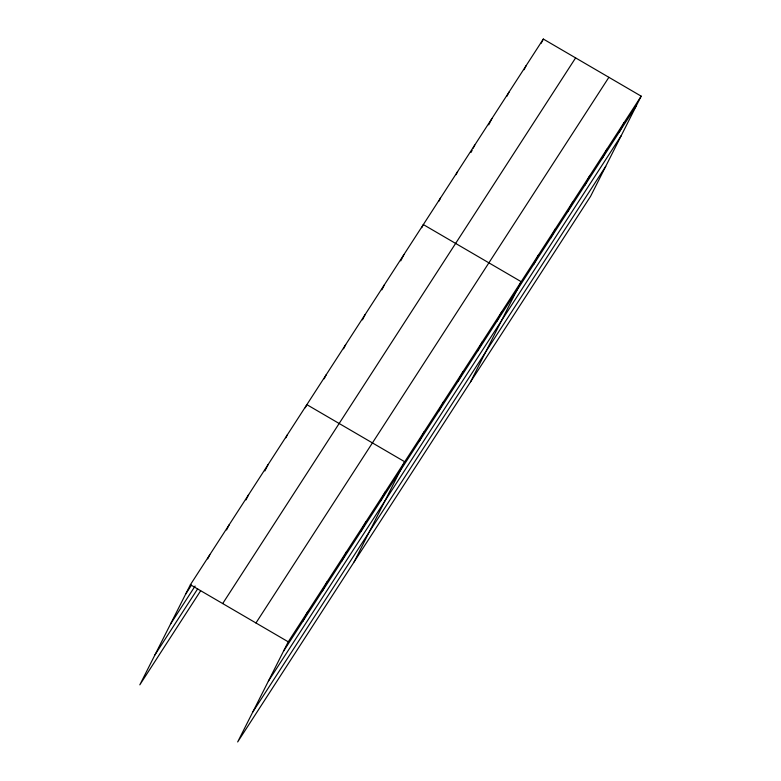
<?xml version="1.0" encoding="UTF-8"?>
<svg xmlns="http://www.w3.org/2000/svg" width="781" height="781" viewBox="0 0 781 781"><rect width="100%" height="100%" fill="white"/><g stroke="black" fill="none" stroke-linecap="round" stroke-linejoin="round"><path stroke-width="1.17" d="M641.181 96.161L288.248 641.816L237.668 741.95L590.602 196.285L641.181 96.161L543.332 39.05L190.398 584.715L139.819 684.839L200.639 590.807M207.697 558.884L209.816 554.695M226.578 529.928L229.224 524.686M245.986 499.908L248.631 494.676M264.876 470.953L268.049 464.666M285.866 437.799L287.457 434.656M305.283 407.78L306.865 404.646L404.714 461.756L354.135 561.881M324.164 378.824L326.282 374.636M343.572 348.804L345.69 344.616M362.452 319.849L365.098 314.606M381.87 289.829L384.516 284.596M400.751 260.864L403.923 254.586M421.75 227.72L423.331 224.577L521.181 281.687L470.601 381.811M438.893 201.215L440.474 198.071M456.036 174.71L457.617 171.566M471.06 152.393L472.115 150.303M473.169 148.205L474.76 145.061M488.73 124.843L491.903 118.556M506.928 96.248L509.046 92.06M524.071 69.743L526.189 65.555M541.213 43.238L543.332 39.05M302.901 621.237L307.665 611.806M322.309 591.217L327.073 581.796M341.727 561.207L346.481 551.786M361.134 531.197L365.899 521.776M380.542 501.187L385.306 491.766M419.368 441.167L424.132 431.737M438.776 411.148L443.54 401.727M458.193 381.138L462.948 371.717M477.601 351.128L482.365 341.707M497.009 321.118L501.773 311.697M533.569 264.603L538.324 255.182M550.703 238.098L555.467 228.677M567.846 211.592L572.61 202.172M584.989 185.097L589.753 175.666M602.131 158.592L606.896 149.161M619.274 132.087L624.039 122.666M185.644 594.136L191.462 585.135M170.522 624.068L195.104 586.053M154.941 654.908L197.642 588.884M222.692 603.557L575.617 57.892M255.963 622.974L608.887 77.309M283.493 651.247L636.417 105.581M268.371 681.178L621.295 135.513M252.79 712.018L605.724 166.353M190.398 584.715L288.248 641.816"/></g></svg>
